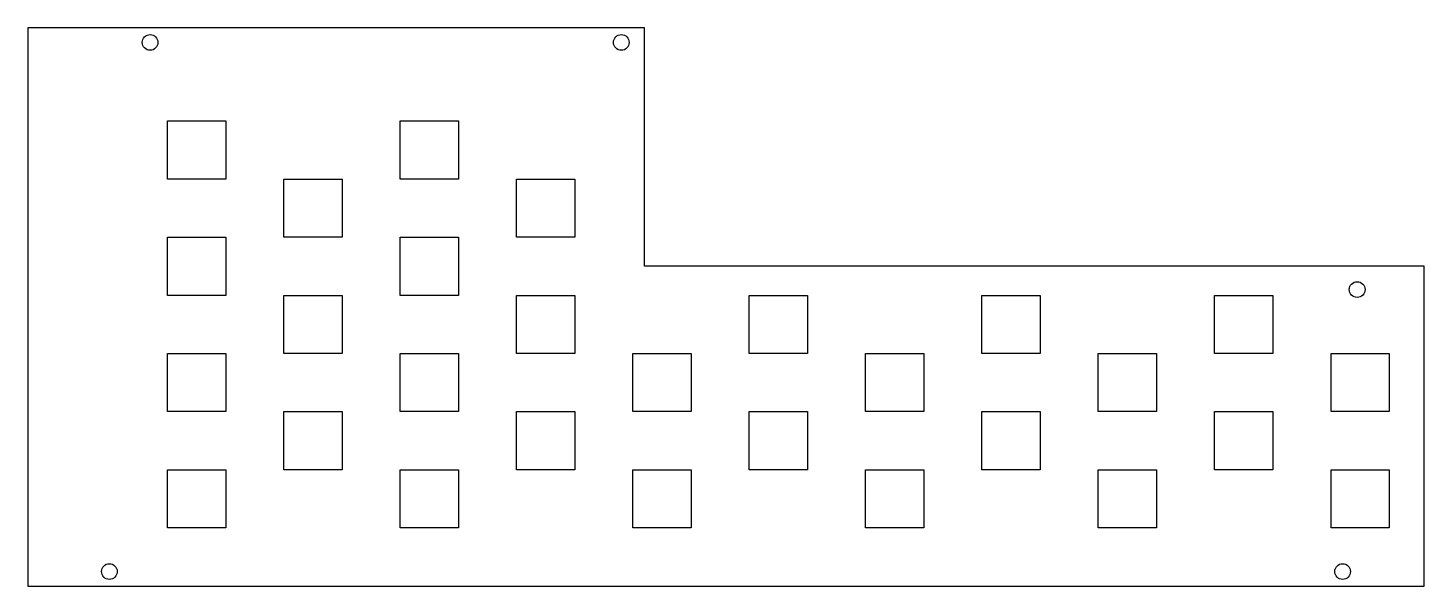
# Model space of a CAD drawing. Header units: millimetres. Extents: x -170 to 70, y 5 to 101.
import ezdxf

# ---------------------------------------------------------------- set-up
doc = ezdxf.new("R2010")
doc.units = ezdxf.units.MM
doc.layers.get('0').update_dxf_attribs({"linetype": 'CONTINUOUS'})

msp = doc.modelspace()

# ---------------------------------------------------------------- linework, layer by layer
for points in [[(-64, 65.5), (-64, 75), (-64, 85), (-64, 101), (-170, 101), (-170, 5), (70, 5), (70, 60), (-64, 60)], [(-146, 75), (-146, 85), (-136, 85), (-136, 75)], [(-96, 75), (-106, 75), (-106, 85), (-96, 85)], [(-116, 65), (-126, 65), (-126, 75), (-116, 75)], [(-76, 65), (-86, 65), (-86, 75), (-76, 75)], [(-146, 55), (-146, 65), (-136, 65), (-136, 55)], [(-96, 55), (-106, 55), (-106, 65), (-96, 65)], [(-116, 45), (-126, 45), (-126, 55), (-116, 55)], [(-76, 45), (-86, 45), (-86, 55), (-76, 55)], [(-46, 45), (-46, 55), (-36, 55), (-36, 45)], [(-6, 45), (-6, 55), (4, 55), (4, 45)], [(34, 45), (34, 55), (44, 55), (44, 45)], [(-146, 35), (-146, 45), (-136, 45), (-136, 35)], [(-96, 35), (-106, 35), (-106, 45), (-96, 45)], [(-66, 35), (-66, 45), (-56, 45), (-56, 35)], [(-16, 35), (-26, 35), (-26, 45), (-16, 45)], [(24, 35), (14, 35), (14, 45), (24, 45)], [(54, 35), (54, 45), (64, 45), (64, 35)], [(-116, 25), (-126, 25), (-126, 35), (-116, 35)], [(-86, 35), (-76, 35), (-76, 25), (-86, 25)], [(-46, 35), (-36, 35), (-36, 25), (-46, 25)], [(-6, 35), (4, 35), (4, 25), (-6, 25)], [(34, 35), (44, 35), (44, 25), (34, 25)], [(-146, 15), (-146, 25), (-136, 25), (-136, 15)], [(-96, 15), (-106, 15), (-106, 25), (-96, 25)], [(-66, 25), (-56, 25), (-56, 15), (-66, 15)], [(-26, 25), (-16, 25), (-16, 15), (-26, 15)], [(14, 25), (24, 25), (24, 15), (14, 15)], [(54, 25), (64, 25), (64, 15), (54, 15)]]:
    msp.add_lwpolyline(points, close=True)
for centre in [(-149, 98.5), (-68, 98.5), (58.5, 56), (-156, 7.5), (56, 7.5)]:
    msp.add_circle(centre, 1.35)

doc.saveas('drawing.dxf')
